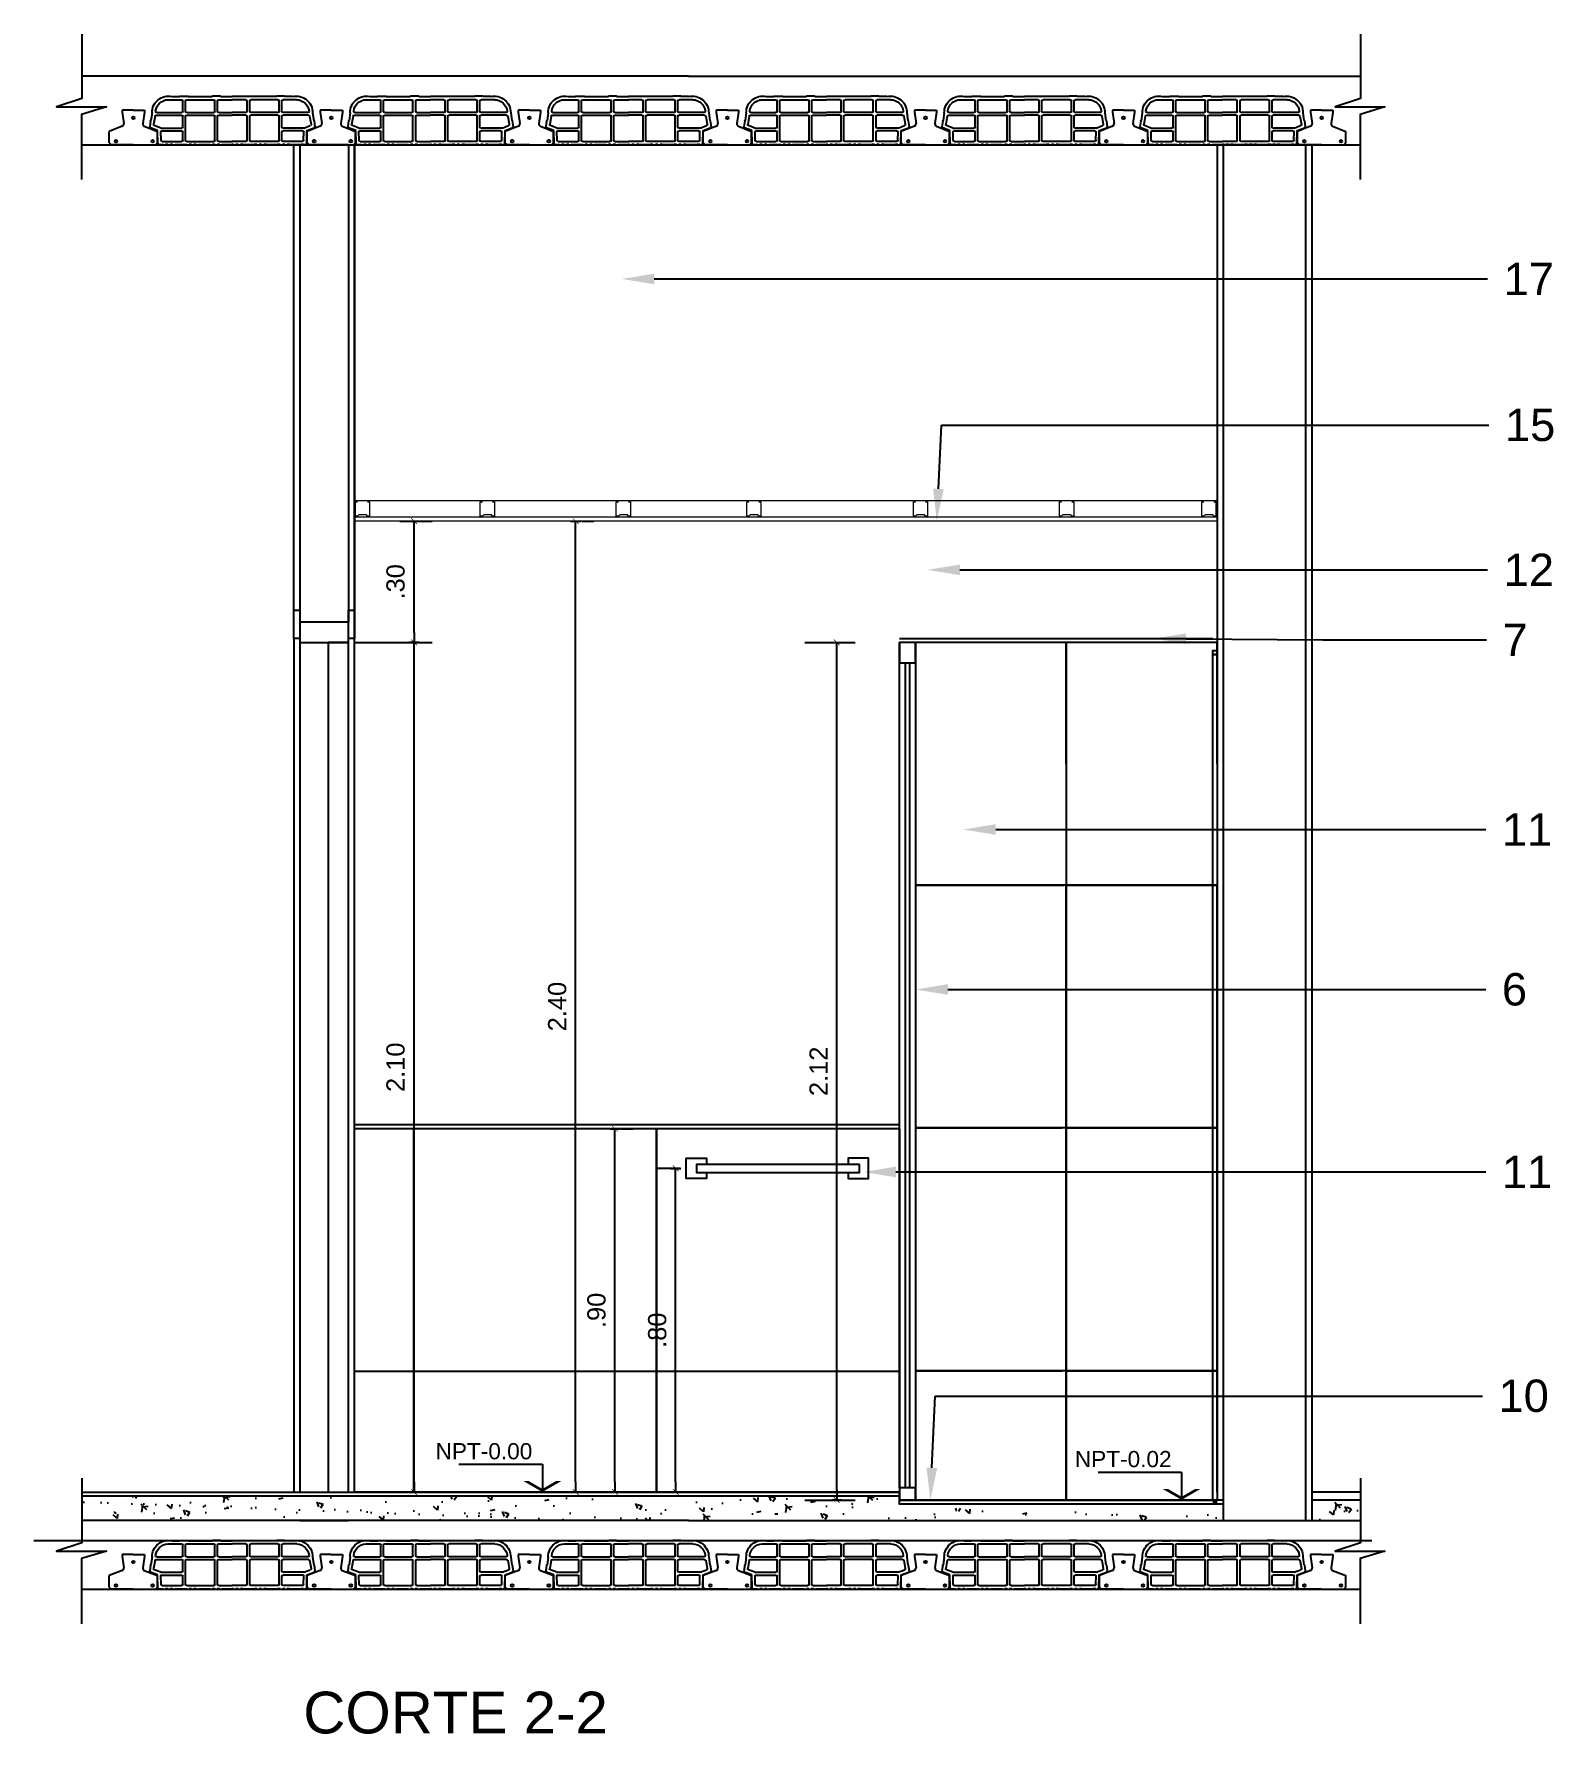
# Model space of a CAD drawing. Header units: metres. Extents: x 198 to 412, y -54 to 17.
# Drawn here: x 255.186 to 258.942, y 5.066 to 9.269 of the extents above; entities that cross this region are included whole.
import ezdxf
from ezdxf import colors
from ezdxf.entities.mleader import LeaderData, LeaderLine
from ezdxf.math import Vec2, Vec3

# ---------------------------------------------------------------- set-up
doc = ezdxf.new("R2010")
doc.units = ezdxf.units.M
doc.header["$LTSCALE"] = 10
for name, color, linetype in [('01', 1, 'Continuous'), ('02', 2, 'Continuous'), ('1_MUROS', 6, 'Continuous'), ('25-TXT', 2, 'Continuous'), ('A-ABERTURAS', 2, 'Continuous'), ('A-Autos', 254, 'Continuous'), ('A-MUROS', 6, 'Continuous'), ('A-REVOQUE', 1, 'Continuous'), ('A-TEXTOS', 2, 'Continuous'), ('Corte t', 2, 'Continuous'), ('HT-253', 253, 'Continuous'), ('Losa rap sapito', 251, 'Continuous'), ('piso', 1, 'Continuous'), ('TCOTA', 1, 'Continuous'), ('TM-REVEST', 252, 'Continuous'), ('TM-REVOQUE', 2, 'Continuous')]:
    doc.layers.add(name, color=color, linetype=linetype)
doc.layers.add('A-Cielorraso', color=1, linetype='Continuous', lineweight=5)
doc.styles.add('ARIAL', font='arial.ttf')
doc.styles.get("Standard").update_dxf_attribs({"font": 'arial.ttf'})
doc.dimstyles.new('ST-COTA-25', dxfattribs={"dimscale": 0.25, "dimtxt": 0.18, "dimasz": 0.1, "dimexe": 0.18, "dimexo": 0.0625, "dimgap": 0.09, "dimtad": 1, "dimzin": 4, "dimdsep": 46, "dimtxsty": 'ARIAL', "dimblk1": 'COTA_N', "dimblk2": 'COTA_N', "dimsah": 1, "dimcen": 0.09, "dimclrd": 8, "dimclre": 8, "dimclrt": 1, "dimadec": 0, "dimazin": 0, "dimtfac": 1, "dimtix": 1, "dimtmove": 0, "dimatfit": 3, "dimldrblk": 'COTA_N', "dimfxl": 0.18, "dimtolj": 1, "dimtzin": 0, "dimarcsym": 0})

# ---------------------------------------------------------------- blocks, each defined once
blk = doc.blocks.new('VIGUETA NUEVA')
at = {"layer": '02'}
for p, q in [((852.3054, 1549.6661), (852.2767, 1549.6661)), ((852.2767, 1549.6661), (852.2767, 1549.6611)), ((852.2767, 1549.6611), (852.2809, 1549.6312)), ((852.3054, 1549.6661), (852.3342, 1549.6661)), ((852.3342, 1549.6611), (852.3299, 1549.6312)), ((852.3342, 1549.6661), (852.3342, 1549.6611)), ((852.2769, 1549.6243), (852.2429, 1549.6111)), ((852.2429, 1549.5811), (852.2429, 1549.6111)), ((852.3339, 1549.6243), (852.3679, 1549.6111)), ((852.3679, 1549.5811), (852.3679, 1549.6111)), ((852.2429, 1549.5811), (852.2479, 1549.5761)), ((852.3054, 1549.5761), (852.2479, 1549.5761)), ((852.3054, 1549.5761), (852.3629, 1549.5761)), ((852.3679, 1549.5811), (852.3629, 1549.5761))]:
    blk.add_line(p, q, dxfattribs=at)
for centre, start, end in [((852.2739, 1549.6307), 294.8533, 4.4381), ((852.3369, 1549.6307), 175.5619, 245.1467)]:
    blk.add_arc(centre, 0.00704, start, end, dxfattribs=at)
blk = doc.blocks.new('VIGUETA NUEVA1')
at = {"layer": 'piso'}
for centre in [(0, -0.02), (-0.0444, -0.0805), (0.0504, -0.0805)]:
    blk.add_circle(centre, 0.00324, dxfattribs=at)
at = {"layer": '1_MUROS'}
blk.add_blockref('VIGUETA NUEVA', (-852.3054, -1549.6661), dxfattribs=at)
blk = doc.blocks.new('Losa rap zapito')
at = {"layer": 'Losa rap sapito'}
for p, q in [((283.7437, -291.8035), (283.8051, -291.8035)), ((283.7711, -291.7719), (283.8051, -291.7719)), ((283.7813, -291.7641), (283.8003, -291.7641)), ((283.8012, -291.7632), (283.8205, -291.7632)), ((283.808, -291.8006), (283.808, -291.7747)), ((283.8147, -291.8006), (283.8147, -291.7747)), ((283.8176, -291.7719), (283.8844, -291.7719)), ((283.8176, -291.8035), (283.8844, -291.8035)), ((283.8215, -291.7641), (283.8806, -291.7641)), ((283.9008, -291.7632), (283.8815, -291.7632)), ((283.8873, -291.8006), (283.8873, -291.7747)), ((283.8941, -291.8006), (283.8941, -291.7747)), ((283.897, -291.7719), (283.9304, -291.7719)), ((283.897, -291.8035), (283.9304, -291.8035)), ((283.9018, -291.7641), (283.9304, -291.7641)), ((283.959, -291.7641), (283.9304, -291.7641)), ((283.9638, -291.7719), (283.9304, -291.7719)), ((283.9638, -291.8035), (283.9304, -291.8035)), ((283.9599, -291.7632), (283.9792, -291.7632)), ((283.9667, -291.8006), (283.9667, -291.7747)), ((283.9734, -291.8006), (283.9734, -291.7747)), ((284.0431, -291.7719), (283.9763, -291.7719)), ((284.0431, -291.8035), (283.9763, -291.8035)), ((284.0393, -291.7641), (283.9802, -291.7641)), ((284.0595, -291.7632), (284.0402, -291.7632)), ((284.046, -291.8006), (284.046, -291.7747)), ((284.0527, -291.8006), (284.0527, -291.7747)), ((284.0896, -291.7719), (284.0556, -291.7719)), ((284.117, -291.8035), (284.0556, -291.8035)), ((284.0795, -291.7641), (284.0605, -291.7641)), ((283.7282, -291.8243), (283.7262, -291.8386)), ((283.7459, -291.8484), (283.728, -291.8417)), ((283.732, -291.8042), (283.7293, -291.8235)), ((283.7394, -291.8124), (283.7357, -291.8329)), ((283.7534, -291.842), (283.7376, -291.836)), ((283.7422, -291.8103), (283.8051, -291.8103)), ((283.7534, -291.8103), (283.8051, -291.8103)), ((283.7534, -291.842), (283.8051, -291.842)), ((283.808, -291.8391), (283.808, -291.8132)), ((283.8147, -291.8721), (283.8147, -291.8132)), ((283.8176, -291.8103), (283.8844, -291.8103)), ((283.8873, -291.8721), (283.8873, -291.8132)), ((283.8941, -291.8721), (283.8941, -291.8132)), ((283.897, -291.8103), (283.9304, -291.8103)), ((283.9638, -291.8103), (283.9304, -291.8103)), ((283.9667, -291.8721), (283.9667, -291.8132)), ((283.9734, -291.8721), (283.9734, -291.8132)), ((284.0431, -291.8103), (283.9763, -291.8103)), ((284.046, -291.8721), (284.046, -291.8132)), ((284.0527, -291.8391), (284.0527, -291.8132)), ((284.1186, -291.8103), (284.0556, -291.8103)), ((284.1073, -291.8103), (284.0556, -291.8103)), ((284.1073, -291.842), (284.0556, -291.842)), ((284.1073, -291.842), (284.1232, -291.836)), ((284.1149, -291.8484), (284.1327, -291.8417)), ((284.1214, -291.8124), (284.125, -291.8329)), ((284.1287, -291.8042), (284.1314, -291.8235)), ((284.1325, -291.8243), (284.1346, -291.8386)), ((283.7466, -291.8799), (283.7459, -291.8484)), ((283.7541, -291.8836), (283.7504, -291.8836)), ((283.7541, -291.8836), (283.7516, -291.8836)), ((283.7541, -291.8836), (283.7516, -291.8836)), ((283.7542, -291.8721), (283.7536, -291.851)), ((283.7541, -291.8836), (283.7541, -291.8827)), ((283.7541, -291.8827), (283.7598, -291.8827)), ((283.7565, -291.8487), (283.8051, -291.8487)), ((283.7571, -291.8749), (283.8051, -291.8749)), ((283.7598, -291.8836), (283.7598, -291.8827)), ((283.7598, -291.8836), (283.7656, -291.8836)), ((283.7714, -291.8827), (283.7656, -291.8827)), ((283.7656, -291.8836), (283.7656, -291.8827)), ((283.7714, -291.8836), (283.7714, -291.8827)), ((283.7714, -291.8836), (283.7772, -291.8836)), ((283.7772, -291.8836), (283.7772, -291.8827)), ((283.783, -291.8827), (283.7772, -291.8827)), ((283.783, -291.8836), (283.783, -291.8827)), ((283.783, -291.8836), (283.7887, -291.8836)), ((283.7887, -291.8836), (283.7887, -291.8827)), ((283.7887, -291.8827), (283.7945, -291.8827)), ((283.7945, -291.8836), (283.7945, -291.8827)), ((283.8003, -291.8836), (283.7945, -291.8836)), ((283.8003, -291.8827), (283.8061, -291.8827)), ((283.8003, -291.8836), (283.8003, -291.8827)), ((283.8061, -291.8836), (283.8061, -291.8827)), ((283.8119, -291.8836), (283.8061, -291.8836)), ((283.808, -291.8721), (283.808, -291.8516)), ((283.8119, -291.8827), (283.8176, -291.8827)), ((283.8119, -291.8836), (283.8119, -291.8827)), ((283.8119, -291.8827), (283.8176, -291.8827)), ((283.8176, -291.8749), (283.8844, -291.8749)), ((283.8176, -291.8836), (283.8176, -291.8827)), ((283.8176, -291.8836), (283.8234, -291.8836)), ((283.8292, -291.8827), (283.8234, -291.8827)), ((283.8234, -291.8836), (283.8234, -291.8827)), ((283.8292, -291.8836), (283.8292, -291.8827)), ((283.8292, -291.8836), (283.835, -291.8836)), ((283.835, -291.8836), (283.835, -291.8827)), ((283.8408, -291.8827), (283.835, -291.8827)), ((283.8408, -291.8836), (283.8408, -291.8827)), ((283.8408, -291.8836), (283.8465, -291.8836)), ((283.8465, -291.8836), (283.8465, -291.8827)), ((283.8465, -291.8827), (283.8523, -291.8827)), ((283.8523, -291.8836), (283.8523, -291.8827)), ((283.8581, -291.8836), (283.8523, -291.8836)), ((283.8581, -291.8827), (283.8639, -291.8827)), ((283.8581, -291.8836), (283.8581, -291.8827)), ((283.8639, -291.8836), (283.8639, -291.8827)), ((283.8697, -291.8836), (283.8639, -291.8836)), ((283.8697, -291.8827), (283.8755, -291.8827)), ((283.8697, -291.8836), (283.8697, -291.8827)), ((283.8697, -291.8827), (283.8755, -291.8827)), ((283.8755, -291.8836), (283.8755, -291.8827)), ((283.8755, -291.8836), (283.8812, -291.8836)), ((283.887, -291.8827), (283.8812, -291.8827)), ((283.8812, -291.8836), (283.8812, -291.8827)), ((283.887, -291.8836), (283.887, -291.8827)), ((283.887, -291.8836), (283.8928, -291.8836)), ((283.8928, -291.8836), (283.8928, -291.8827)), ((283.8986, -291.8827), (283.8928, -291.8827)), ((283.897, -291.8749), (283.9304, -291.8749)), ((283.8986, -291.8836), (283.8986, -291.8827)), ((283.8986, -291.8836), (283.9044, -291.8836)), ((283.9044, -291.8836), (283.9044, -291.8827)), ((283.9044, -291.8827), (283.9101, -291.8827)), ((283.9101, -291.8836), (283.9101, -291.8827)), ((283.9159, -291.8836), (283.9101, -291.8836)), ((283.9159, -291.8827), (283.9217, -291.8827)), ((283.9159, -291.8836), (283.9159, -291.8827)), ((283.9217, -291.8836), (283.9217, -291.8827)), ((283.9275, -291.8836), (283.9217, -291.8836)), ((283.9275, -291.8836), (283.9275, -291.8827)), ((283.9275, -291.8827), (283.9304, -291.8827)), ((283.9638, -291.8749), (283.9304, -291.8749)), ((283.9333, -291.8827), (283.9304, -291.8827)), ((283.9333, -291.8836), (283.9333, -291.8827)), ((283.9333, -291.8836), (283.939, -291.8836)), ((283.9448, -291.8827), (283.939, -291.8827)), ((283.939, -291.8836), (283.939, -291.8827)), ((283.9448, -291.8836), (283.9448, -291.8827)), ((283.9448, -291.8836), (283.9506, -291.8836)), ((283.9506, -291.8836), (283.9506, -291.8827)), ((283.9564, -291.8827), (283.9506, -291.8827)), ((283.9564, -291.8836), (283.9564, -291.8827)), ((283.9622, -291.8836), (283.9564, -291.8836)), ((283.9622, -291.8836), (283.9622, -291.8827)), ((283.9622, -291.8827), (283.9679, -291.8827)), ((283.9679, -291.8836), (283.9679, -291.8827)), ((283.9737, -291.8836), (283.9679, -291.8836)), ((283.9737, -291.8827), (283.9795, -291.8827)), ((283.9737, -291.8836), (283.9737, -291.8827)), ((284.0431, -291.8749), (283.9763, -291.8749)), ((283.9795, -291.8836), (283.9795, -291.8827)), ((283.9853, -291.8836), (283.9795, -291.8836)), ((283.9911, -291.8827), (283.9853, -291.8827)), ((283.9853, -291.8836), (283.9853, -291.8827)), ((283.9911, -291.8827), (283.9853, -291.8827)), ((283.9911, -291.8836), (283.9911, -291.8827)), ((283.9911, -291.8836), (283.9968, -291.8836)), ((284.0026, -291.8827), (283.9968, -291.8827)), ((283.9968, -291.8836), (283.9968, -291.8827)), ((284.0026, -291.8836), (284.0026, -291.8827)), ((284.0026, -291.8836), (284.0084, -291.8836)), ((284.0084, -291.8836), (284.0084, -291.8827)), ((284.0142, -291.8827), (284.0084, -291.8827)), ((284.0142, -291.8836), (284.0142, -291.8827)), ((284.02, -291.8836), (284.0142, -291.8836)), ((284.02, -291.8836), (284.02, -291.8827)), ((284.02, -291.8827), (284.0258, -291.8827)), ((284.0258, -291.8836), (284.0258, -291.8827)), ((284.0315, -291.8836), (284.0258, -291.8836)), ((284.0315, -291.8827), (284.0373, -291.8827)), ((284.0315, -291.8836), (284.0315, -291.8827)), ((284.0373, -291.8836), (284.0373, -291.8827)), ((284.0431, -291.8836), (284.0373, -291.8836)), ((284.0489, -291.8827), (284.0431, -291.8827)), ((284.0431, -291.8836), (284.0431, -291.8827)), ((284.0489, -291.8827), (284.0431, -291.8827)), ((284.0489, -291.8836), (284.0489, -291.8827)), ((284.0489, -291.8836), (284.0547, -291.8836)), ((284.0527, -291.8721), (284.0527, -291.8516)), ((284.0604, -291.8827), (284.0547, -291.8827)), ((284.0547, -291.8836), (284.0547, -291.8827)), ((284.1043, -291.8487), (284.0556, -291.8487)), ((284.1037, -291.8749), (284.0556, -291.8749)), ((284.0604, -291.8836), (284.0604, -291.8827)), ((284.0604, -291.8836), (284.0662, -291.8836)), ((284.0662, -291.8836), (284.0662, -291.8827)), ((284.072, -291.8827), (284.0662, -291.8827)), ((284.072, -291.8836), (284.072, -291.8827)), ((284.0778, -291.8836), (284.072, -291.8836)), ((284.0778, -291.8836), (284.0778, -291.8827)), ((284.0778, -291.8827), (284.0836, -291.8827)), ((284.0836, -291.8836), (284.0836, -291.8827)), ((284.0893, -291.8836), (284.0836, -291.8836)), ((284.0893, -291.8827), (284.0951, -291.8827)), ((284.0893, -291.8836), (284.0893, -291.8827)), ((284.0951, -291.8836), (284.0951, -291.8827)), ((284.1009, -291.8836), (284.0951, -291.8836)), ((284.1009, -291.8836), (284.1009, -291.8827)), ((284.1067, -291.8827), (284.1009, -291.8827)), ((284.1066, -291.8721), (284.1071, -291.851)), ((284.1067, -291.8836), (284.1067, -291.8827)), ((284.1067, -291.8836), (284.1092, -291.8836)), ((284.1067, -291.8836), (284.1092, -291.8836)), ((284.1067, -291.8836), (284.1103, -291.8836)), ((284.1141, -291.8799), (284.1149, -291.8484))]:
    blk.add_line(p, q, dxfattribs=at)
for centre, radius, start, end in [((283.7724, -291.8035), 0.0404, 77.2971, 181.0135), ((283.7724, -291.8035), 0.0317, 92.259, 174.7894), ((283.7437, -291.8006), 0.00289, 180.2316, 270), ((283.8012, -291.7641), 0.000963, 90, 180), ((283.8051, -291.7747), 0.00289, 0, 90), ((283.8051, -291.8006), 0.00289, 270, 0), ((283.8176, -291.7747), 0.00289, 90, 180), ((283.8176, -291.8006), 0.00289, 180, 270), ((283.8205, -291.7641), 0.000963, 0, 90), ((283.8815, -291.7641), 0.000963, 90, 180), ((283.8844, -291.7747), 0.00289, 0, 90), ((283.8844, -291.8006), 0.00289, 270, 0), ((283.897, -291.7747), 0.00289, 90, 180), ((283.897, -291.8006), 0.00289, 180, 270), ((283.9008, -291.7641), 0.000963, 0, 90), ((283.9599, -291.7641), 0.000963, 90, 180), ((283.9638, -291.7747), 0.00289, 0, 90), ((283.9638, -291.8006), 0.00289, 270, 0), ((283.9763, -291.7747), 0.00289, 90, 180), ((283.9763, -291.8006), 0.00289, 180, 270), ((283.9792, -291.7641), 0.000963, 0, 90), ((284.0402, -291.7641), 0.000963, 90, 180), ((284.0431, -291.7747), 0.00289, 0, 90), ((284.0431, -291.8006), 0.00289, 270, 0), ((284.0556, -291.7747), 0.00289, 90, 180), ((284.0556, -291.8006), 0.00289, 180, 270), ((284.0595, -291.7641), 0.000963, 0, 90), ((284.0883, -291.8035), 0.0404, 358.9865, 102.7029), ((284.0883, -291.8035), 0.0317, 5.2106, 87.741), ((284.117, -291.8006), 0.00289, 270, 359.7684), ((283.729, -291.839), 0.00289, 171.8699, 249.444), ((283.7292, -291.8244), 0.000963, 81.8699, 171.8699), ((283.7386, -291.8333), 0.00289, 171.8699, 249.444), ((283.7422, -291.8132), 0.00289, 90, 165.2593), ((283.8051, -291.8132), 0.00289, 0, 90), ((283.8051, -291.8391), 0.00289, 270, 0), ((283.8176, -291.8132), 0.00289, 90, 180), ((283.8844, -291.8132), 0.00289, 0, 90), ((283.897, -291.8132), 0.00289, 90, 180), ((283.9638, -291.8132), 0.00289, 0, 90), ((283.9763, -291.8132), 0.00289, 90, 180), ((284.0431, -291.8132), 0.00289, 0, 90), ((284.0556, -291.8132), 0.00289, 90, 180), ((284.0556, -291.8391), 0.00289, 180, 270), ((284.1186, -291.8132), 0.00289, 14.7407, 90), ((284.1222, -291.8333), 0.00289, 290.556, 8.1301), ((284.1316, -291.8244), 0.000963, 8.1301, 98.1301), ((284.1317, -291.839), 0.00289, 290.556, 8.1301), ((283.7505, -291.8797), 0.0039, 182.4799, 268.1248), ((283.7565, -291.8516), 0.00289, 90, 168.5947), ((283.7571, -291.8721), 0.00289, 180, 271.41), ((283.8051, -291.8516), 0.00289, 0, 90), ((283.8051, -291.8721), 0.00289, 270, 0), ((283.8176, -291.8721), 0.00289, 180, 270), ((283.8844, -291.8721), 0.00289, 270, 0), ((283.897, -291.8721), 0.00289, 180, 270), ((283.9638, -291.8721), 0.00289, 270, 0), ((283.9763, -291.8721), 0.00289, 180, 270), ((284.0431, -291.8721), 0.00289, 270, 0), ((284.0556, -291.8516), 0.00289, 90, 180), ((284.0556, -291.8721), 0.00289, 180, 270), ((284.1037, -291.8721), 0.00289, 268.59, 0), ((284.1043, -291.8516), 0.00289, 11.4053, 90), ((284.1102, -291.8797), 0.0039, 271.8752, 357.5201)]:
    blk.add_arc(centre, radius, start, end, dxfattribs=at)
blk = doc.blocks.new('N-NIV-CO')
for p, q in [((1.032, 0.343), (0, 0.343)), ((0, 0.343), (0, 0))]:
    blk.add_line(p, q)
for points in [[(-0.233, 0.135), (-0.167, 0.135), (0, 0), (0, 0.038)], [(0.233, 0.135), (0.167, 0.135), (0, 0), (0, 0.038)]]:
    blk.add_solid(points)
at = {"style": 'ARIAL'}
for tag, p in [('COTA', (0.116, 0.405)), ('NPT', (0.288, 0.049))]:
    blk.add_attdef(tag, p, '', height=0.2, dxfattribs=at)
blk = doc.blocks.new('COTA_N')
for p, q in [((-1, 0), (0, 0)), ((0, 0.5), (0, -0.5))]:
    blk.add_line(p, q)
at = {"color": 3, "const_width": 0.065}
blk.add_lwpolyline([(0.14, 0.14), (0.28, 0.28), (0, 0), (-0.14, -0.14), (-0.28, -0.28)], dxfattribs=at)
blk = doc.blocks.new('*D269')
at = {"layer": 'Defpoints', "color": 0, "transparency": 16777216}
for p in [(255.9633, 7.7646), (256.1252, 7.7646), (256.0351, 5.6646)]:
    blk.add_point(p, dxfattribs=at)
at = {"layer": 'TCOTA', "color": 8, "lineweight": -2, "transparency": 16777216}
for p, q in [((255.979, 7.7646), (256.1702, 7.7646)), ((256.1252, 5.6896), (256.1252, 7.7396)), ((256.0507, 5.6646), (256.1702, 5.6646))]:
    blk.add_line(p, q, dxfattribs=at)
at = {"layer": 'TCOTA', "color": 8, "lineweight": -2, "transparency": 16777216, "xscale": 0.025, "yscale": 0.025, "zscale": 0.025}
for p, rotation in [((256.1252, 7.7646), 90), ((256.1252, 5.6646), 270)]:
    blk.add_blockref('COTA_N', p, dxfattribs=dict(at, rotation=rotation))
at = {"layer": 'TCOTA', "color": 1, "transparency": 16777216, "insert": (256.0797, 6.7146), "char_height": 0.045, "attachment_point": 5, "rotation": 90, "style": 'ARIAL'}
blk.add_mtext('\\A1;2.10', dxfattribs=at)
blk = doc.blocks.new('*D270')
at = {"layer": 'Defpoints', "color": 0, "transparency": 16777216}
for p in [(256.0746, 8.0646), (256.1252, 8.0646), (256.0746, 7.7646)]:
    blk.add_point(p, dxfattribs=at)
at = {"layer": 'TCOTA', "color": 8, "lineweight": -2, "transparency": 16777216}
for p, q in [((256.0902, 8.0646), (256.1702, 8.0646)), ((256.1252, 7.7896), (256.1252, 8.0396)), ((256.0902, 7.7646), (256.1702, 7.7646))]:
    blk.add_line(p, q, dxfattribs=at)
at = {"layer": 'TCOTA', "color": 8, "lineweight": -2, "transparency": 16777216, "xscale": 0.025, "yscale": 0.025, "zscale": 0.025}
for p, rotation in [((256.1252, 8.0646), 90), ((256.1252, 7.7646), 270)]:
    blk.add_blockref('COTA_N', p, dxfattribs=dict(at, rotation=rotation))
at = {"layer": 'TCOTA', "color": 1, "transparency": 16777216, "insert": (256.0797, 7.9146), "char_height": 0.045, "attachment_point": 5, "rotation": 90, "style": 'ARIAL'}
blk.add_mtext('\\A1;.30', dxfattribs=at)
blk = doc.blocks.new('*D271')
at = {"layer": 'Defpoints', "color": 0, "transparency": 16777216}
for p in [(256.5246, 8.0646), (256.5246, 8.0646), (256.5246, 5.6646)]:
    blk.add_point(p, dxfattribs=at)
at = {"layer": 'TCOTA', "color": 8, "lineweight": -2, "transparency": 16777216}
for p, q in [((256.5246, 5.6896), (256.5246, 8.0396)), ((256.5402, 8.0646), (256.5696, 8.0646)), ((256.5402, 5.6646), (256.5696, 5.6646))]:
    blk.add_line(p, q, dxfattribs=at)
at = {"layer": 'TCOTA', "color": 8, "lineweight": -2, "transparency": 16777216, "xscale": 0.025, "yscale": 0.025, "zscale": 0.025}
for p, rotation in [((256.5246, 8.0646), 90), ((256.5246, 5.6646), 270)]:
    blk.add_blockref('COTA_N', p, dxfattribs=dict(at, rotation=rotation))
at = {"layer": 'TCOTA', "color": 1, "transparency": 16777216, "insert": (256.4791, 6.8646), "char_height": 0.045, "attachment_point": 5, "rotation": 90, "style": 'ARIAL'}
blk.add_mtext('\\A1;2.40', dxfattribs=at)
blk = doc.blocks.new('*D289')
at = {"layer": 'Defpoints', "color": 0, "transparency": 16777216}
for p in [(257.0755, 7.7646), (257.17, 7.7646), (257.0755, 5.6446)]:
    blk.add_point(p, dxfattribs=at)
at = {"layer": 'TCOTA', "color": 8, "lineweight": -2, "transparency": 16777216}
for p, q in [((257.0911, 7.7646), (257.215, 7.7646)), ((257.17, 5.6696), (257.17, 7.7396)), ((257.0911, 5.6446), (257.215, 5.6446))]:
    blk.add_line(p, q, dxfattribs=at)
at = {"layer": 'TCOTA', "color": 8, "lineweight": -2, "transparency": 16777216, "xscale": 0.025, "yscale": 0.025, "zscale": 0.025}
for p, rotation in [((257.17, 7.7646), 90), ((257.17, 5.6446), 270)]:
    blk.add_blockref('COTA_N', p, dxfattribs=dict(at, rotation=rotation))
at = {"layer": 'TCOTA', "color": 1, "transparency": 16777216, "insert": (257.1249, 6.7046), "char_height": 0.045, "attachment_point": 5, "rotation": 90, "style": 'ARIAL'}
blk.add_mtext('\\A1;2.12', dxfattribs=at)
blk = doc.blocks.new('*D290')
at = {"layer": 'Defpoints', "color": 0, "transparency": 16777216}
for p in [(256.7717, 6.4646), (256.7981, 6.4646), (256.9348, 5.6646)]:
    blk.add_point(p, dxfattribs=at)
at = {"layer": 'TCOTA', "color": 8, "lineweight": -2, "transparency": 16777216}
for p, q in [((256.7825, 6.4646), (256.7267, 6.4646)), ((256.7717, 5.6896), (256.7717, 6.4396)), ((256.9192, 5.6646), (256.7267, 5.6646))]:
    blk.add_line(p, q, dxfattribs=at)
at = {"layer": 'TCOTA', "color": 8, "lineweight": -2, "transparency": 16777216, "xscale": 0.025, "yscale": 0.025, "zscale": 0.025}
for p, rotation in [((256.7717, 6.4646), 90), ((256.7717, 5.6646), 270)]:
    blk.add_blockref('COTA_N', p, dxfattribs=dict(at, rotation=rotation))
at = {"layer": 'TCOTA', "color": 1, "transparency": 16777216, "insert": (256.7263, 6.0646), "char_height": 0.045, "attachment_point": 5, "rotation": 90, "style": 'ARIAL'}
blk.add_mtext('\\A1;.80', dxfattribs=at)
blk = doc.blocks.new('*D464')
at = {"layer": 'Defpoints', "color": 0, "transparency": 16777216}
for p in [(256.6217, 6.5626, 0), (256.6217, 6.5626), (256.6217, 5.6646)]:
    blk.add_point(p, dxfattribs=at)
at = {"layer": 'TCOTA', "color": 8, "lineweight": -2, "transparency": 16777216}
for p, q in [((256.6373, 6.5626), (256.6667, 6.5626)), ((256.6217, 5.6896), (256.6217, 6.5376)), ((256.6373, 5.6646), (256.6667, 5.6646))]:
    blk.add_line(p, q, dxfattribs=at)
at = {"layer": 'TCOTA', "color": 8, "lineweight": -2, "transparency": 16777216, "xscale": 0.025, "yscale": 0.025, "zscale": 0.025}
for p, rotation in [((256.6217, 6.5626), 90), ((256.6217, 5.6646), 270)]:
    blk.add_blockref('COTA_N', p, dxfattribs=dict(at, rotation=rotation))
at = {"layer": 'TCOTA', "color": 1, "transparency": 16777216, "insert": (256.5762, 6.1136), "char_height": 0.045, "attachment_point": 5, "rotation": 90, "style": 'ARIAL'}
blk.add_mtext('\\A1;.90', dxfattribs=at)

msp = doc.modelspace()

# ---------------------------------------------------------------- hatches: boundary and pattern name
at = {"layer": 'HT-253'}
h = msp.add_hatch(dxfattribs=at)
h.set_pattern_fill('AR-CONC', color=256, scale=0.0007, angle=90)
h.set_pattern_definition([(140, (-269.05016, -11765.60237), (0.0111573599, 0.1275292683), [0.013335, -0.146685]), (85, (-269.05016, -11765.60237), (-0.1337397917, -0.024670395), [0.010668, -0.1173484089]), (190.4514447, (-269.04923, -11765.59174), (-0.1225824263, 0.102858873), [0.0113330062, -0.1246631712]), (136.1842, (-269.08572, -11765.60237), (0.0294296296, 0.1897553286), [0.0200025, -0.2200275]), (186.6355576, (-269.08327, -11765.58655), (-0.1731982872, 0.1661828938), [0.0169995162, -0.1869949257]), (81.1841512, (-269.08572, -11765.60237), (-0.1731982872, 0.166182894), [0.016001977, -0.1760218123]), (111, (-269.07683, -11765.58459), (0.0715856387, 0.1061300739), [0.013335, -0.146685]), (56, (-269.07683, -11765.58459), (-0.1289315763, 0.0432614198), [0.010668, -0.117348]), (161.451445, (-269.07087, -11765.57574), (-0.0573459382, 0.1493914935), [0.0113330062, -0.1246629563]), (127.5, (-269.05016, -11765.602366), (-0.05918852721, 0.00216202228), [0, -0.1159256, 0, -0.119126, 0, -0.1177925]), (97.5, (-269.05016, -11765.602366), (-0.07012640237, 0.04677376376), [0, -0.0679196, 0, -0.1132586, 0, -0.0448945]), (57.5, (-269.05016, -11765.642016), (0.0040101208, 0.09491341662), [0, -0.04445, 0, -0.138684, 0, -0.184023]), (47.5, (-269.05016, -11765.659796), (-0.0177985437, 0.10369042697), [0, -0.057785, 0, -0.0921004, 0, -0.130683])])
h.paths.add_polyline_path([(255.3044, 5.6546), (257.3096, 5.6546), (257.3096, 5.6346), (257.3096, 5.6246), (258.1246, 5.6246), (258.1246, 5.5946), (256.8033, 5.5946), (256.6033, 5.5946), (255.3044, 5.5946)])
h = msp.add_hatch(dxfattribs=at)
h.set_pattern_fill('AR-CONC', color=256, scale=0.0007, angle=90)
h.set_pattern_definition([(140, (-276.07542, -11773.46669), (0.0111573599, 0.1275292683), [0.013335, -0.146685]), (85, (-276.07542, -11773.46669), (-0.1337397917, -0.024670395), [0.010668, -0.1173484089]), (190.4514447, (-276.07449, -11773.45606), (-0.1225824263, 0.102858873), [0.0113330062, -0.1246631712]), (136.1842, (-276.11098, -11773.46669), (0.0294296296, 0.1897553286), [0.0200025, -0.2200275]), (186.6355576, (-276.10853, -11773.45088), (-0.1731982872, 0.1661828938), [0.0169995162, -0.1869949257]), (81.1841512, (-276.11098, -11773.4667), (-0.1731982872, 0.166182894), [0.016001977, -0.1760218123]), (111, (-276.10209, -11773.44891), (0.0715856387, 0.1061300739), [0.013335, -0.146685]), (56, (-276.10209, -11773.44891), (-0.1289315763, 0.0432614198), [0.010668, -0.117348]), (161.451445, (-276.09613, -11773.44007), (-0.0573459382, 0.1493914935), [0.0113330062, -0.1246629563]), (127.5, (-276.07542, -11773.46669), (-0.05918852721, 0.00216202228), [0, -0.1159256, 0, -0.119126, 0, -0.1177925]), (97.5, (-276.07542, -11773.46669), (-0.07012640237, 0.04677376376), [0, -0.0679196, 0, -0.1132586, 0, -0.0448945]), (57.5, (-276.07542, -11773.50634), (0.0040101208, 0.09491341662), [0, -0.04445, 0, -0.138684, 0, -0.184023]), (47.5, (-276.07542, -11773.52412), (-0.0177985437, 0.10369042697), [0, -0.057785, 0, -0.0921004, 0, -0.130683])])
h.paths.add_polyline_path([(258.4638, 5.5946), (258.4638, 5.6446), (258.3442, 5.6446), (258.3442, 5.5946)])

# ---------------------------------------------------------------- linework, layer by layer
at = {"color": 5}
for p, q in [((256.8033, 9.1646), (255.3038, 9.1646)), ((256.8033, 9.1646), (258.4638, 9.1646)), ((255.3038, 8.9946), (258.4632, 8.9946)), ((256.6033, 5.5946), (255.3038, 5.5946)), ((256.8033, 5.5946), (256.6033, 5.5946)), ((256.8033, 5.5946), (258.4638, 5.5946)), ((255.3038, 5.4246), (258.4632, 5.4246))]:
    msp.add_line(p, q, dxfattribs=at)
at = {"color": 2}
for p, q in [((257.3247, 5.6646), (257.3247, 5.6446)), ((257.3247, 5.6446), (258.1049, 5.6446)), ((258.4638, 5.6646), (258.3445, 5.6646)), ((258.4638, 5.6446), (258.3445, 5.6446))]:
    msp.add_line(p, q, dxfattribs=at)
msp.add_line((258.1249, 5.5946), (258.1749, 5.5946))
at = {"layer": '01'}
for points in [[(256.8481, 6.4546), (256.8481, 6.4396), (256.7981, 6.4396), (256.7981, 6.4896), (256.8481, 6.4896), (256.8481, 6.4746)], [(257.1981, 6.4546), (257.1981, 6.4396), (257.2481, 6.4396), (257.2481, 6.4896), (257.1981, 6.4896), (257.1981, 6.4746)]]:
    msp.add_lwpolyline(points, dxfattribs=at)
msp.add_lwpolyline([(257.2262, 6.4746), (256.8231, 6.4746), (256.8231, 6.4546), (257.2262, 6.4546)], close=True, dxfattribs=at)
at = {"layer": '02', "color": 2}
msp.add_line((255.3044, 5.6646), (257.3247, 5.6646), dxfattribs=at)
at = {"layer": '02'}
msp.add_line((258.4919, 5.544), (255.186, 5.544), dxfattribs=at)
at = {"layer": '02', "color": 3, "elevation": 0}
for points in [[(255.3044, 9.2687), (255.3044, 9.1094), (255.2419, 9.0886), (255.3652, 9.0886), (255.3038, 9.0701), (255.3038, 8.909)], [(258.4638, 9.2687), (258.4638, 9.1094), (258.4013, 9.0886), (258.5245, 9.0886), (258.4632, 9.0701), (258.4632, 8.909)], [(255.3044, 5.6987), (255.3044, 5.5394), (255.2419, 5.5186), (255.3652, 5.5186), (255.3038, 5.5001), (255.3038, 5.339)], [(258.4638, 5.6987), (258.4638, 5.5394), (258.4013, 5.5186), (258.5245, 5.5186), (258.4632, 5.5001), (258.4632, 5.339)]]:
    msp.add_lwpolyline(points, dxfattribs=at)
at = {"layer": '02'}
for points in [[(258.1246, 5.6346), (257.3247, 5.6346), (257.3247, 5.6546), (255.3044, 5.6546)], [(258.1246, 5.6446), (257.3247, 5.6446), (257.3247, 5.6646), (255.978, 5.6646)]]:
    msp.add_lwpolyline(points, dxfattribs=at)
at = {"layer": 'A-ABERTURAS'}
for p, q in [((255.8431, 8.9946), (255.8428, 7.8146)), ((255.9736, 7.8446), (255.9781, 7.8446)), ((255.9633, 7.7646), (255.9133, 7.7646)), ((255.9133, 7.7646), (255.9133, 5.6646)), ((255.9633, 5.6646), (255.9633, 7.7646))]:
    msp.add_line(p, q, dxfattribs=at)
at = {"layer": 'A-ABERTURAS', "color": 1}
for p, q in [((255.8428, 7.7646), (255.8428, 5.6646)), ((257.3497, 7.7146), (257.3497, 5.6746)), ((257.3647, 7.7146), (257.3647, 5.6746))]:
    msp.add_line(p, q, dxfattribs=at)
at = {"layer": 'A-ABERTURAS'}
msp.add_lwpolyline([(255.9781, 8.9946), (255.9781, 7.8446)], dxfattribs=at)
for points in [[(255.8428, 7.7646), (255.9633, 7.7646), (255.9633, 7.8146), (255.8428, 7.8146)], [(257.3647, 5.6746), (257.3247, 5.6746), (257.3247, 5.6446), (257.3647, 5.6446)]]:
    msp.add_lwpolyline(points, close=True, dxfattribs=at)
at = {"layer": 'A-ABERTURAS', "color": 1}
for points in [[(257.3247, 5.6746), (257.3247, 7.7646)], [(257.3647, 7.7646), (257.3247, 7.7646), (257.3247, 7.7146), (257.3647, 7.7146), (257.3647, 7.7646)], [(257.3397, 5.6746), (257.3397, 7.7146)]]:
    msp.add_lwpolyline(points, dxfattribs=at)
at = {"layer": 'A-Autos'}
for p in [(258.4638, 5.6646), (258.3789, 5.6646)]:
    msp.add_line(p, (258.3789, 5.6646), dxfattribs=at)
at = {"layer": 'A-Cielorraso', "linetype": 'Continuous'}
for points in [[(258.1096, 8.1146), (257.3396, 8.1146), (257.3396, 8.1146), (255.978, 8.1146)], [(256.0103, 8.1121), (256.0153, 8.1121), (256.0153, 8.0771), (256.0103, 8.0771), (256.008, 8.08), (255.9886, 8.08), (255.9853, 8.0771), (255.9803, 8.0771), (255.9803, 8.1121), (255.9853, 8.1121)], [(256.319, 8.1121), (256.324, 8.1121), (256.324, 8.0771), (256.319, 8.0771), (256.3166, 8.08), (256.2973, 8.08), (256.294, 8.0771), (256.289, 8.0771), (256.289, 8.1121), (256.294, 8.1121)], [(256.6551, 8.1121), (256.6601, 8.1121), (256.6601, 8.0771), (256.6551, 8.0771), (256.6528, 8.08), (256.6334, 8.08), (256.6301, 8.0771), (256.6251, 8.0771), (256.6251, 8.1121), (256.6301, 8.1121)], [(256.9774, 8.1121), (256.9824, 8.1121), (256.9824, 8.0771), (256.9774, 8.0771), (256.9751, 8.08), (256.9558, 8.08), (256.9524, 8.0771), (256.9474, 8.0771), (256.9474, 8.1121), (256.9524, 8.1121)], [(257.3894, 8.1121), (257.3944, 8.1121), (257.3944, 8.0771), (257.3894, 8.0771), (257.387, 8.08), (257.3677, 8.08), (257.3644, 8.0771), (257.3594, 8.0771), (257.3594, 8.1121), (257.3644, 8.1121)], [(257.7504, 8.1121), (257.7554, 8.1121), (257.7554, 8.0771), (257.7504, 8.0771), (257.7481, 8.08), (257.7287, 8.08), (257.7254, 8.0771), (257.7204, 8.0771), (257.7204, 8.1121), (257.7254, 8.1121)], [(258.1019, 8.1121), (258.1069, 8.1121), (258.1069, 8.0771), (258.1019, 8.0771), (258.0995, 8.08), (258.0802, 8.08), (258.0769, 8.0771), (258.0719, 8.0771), (258.0719, 8.1121), (258.0769, 8.1121)]]:
    msp.add_lwpolyline(points, dxfattribs=at)
at = {"layer": 'A-Cielorraso', "color": 2, "linetype": 'Continuous'}
for points in [[(258.1096, 8.0746), (257.2996, 8.0746), (257.2996, 8.0746), (255.978, 8.0746)], [(258.1096, 8.0646), (257.2696, 8.0646), (257.2696, 8.0646), (255.978, 8.0646)]]:
    msp.add_lwpolyline(points, dxfattribs=at)
at = {"layer": 'A-MUROS'}
for p, q in [((255.8428, 8.9946), (255.8428, 7.8146)), ((255.9633, 8.9946), (255.8431, 8.9946)), ((255.963, 8.9946), (255.963, 7.8146)), ((258.3292, 5.5946), (258.3292, 8.9946)), ((255.963, 7.8146), (255.8431, 7.8146)), ((255.8431, 5.5946), (255.9633, 5.5946)), ((255.9633, 5.5946), (255.9633, 5.5946))]:
    msp.add_line(p, q, dxfattribs=at)
msp.add_lwpolyline([(258.3292, 5.5946), (258.3292, 8.9946), (258.1249, 8.9946), (258.1249, 5.5946), (258.3245, 5.5946)], close=True, dxfattribs=at)
at = {"layer": 'A-REVOQUE'}
for p, q in [((255.8278, 7.8446), (255.8278, 8.9946)), ((255.978, 5.6646), (255.978, 8.9946)), ((255.9781, 8.9946), (255.978, 7.8446)), ((255.8278, 7.7746), (255.8278, 5.6646))]:
    msp.add_line(p, q, dxfattribs=at)
at = {"layer": 'TCOTA'}
msp.add_line((257.3247, 7.7346), (257.3247, 7.7446), dxfattribs=at)
for points in [[(255.8428, 7.7746), (255.8278, 7.7746), (255.8278, 7.8446), (255.843, 7.8446), (255.843, 7.7746)], [(255.978, 7.7746), (255.9633, 7.7746), (255.9633, 7.8446), (255.978, 7.8446), (255.978, 7.7746)]]:
    msp.add_lwpolyline(points, dxfattribs=at)
at = {"layer": 'TM-REVEST'}
for p, q in [((257.3247, 7.7746), (258.0996, 7.7746)), ((257.3247, 6.5726, 0), (255.978, 6.5726, 0)), ((257.3247, 6.5626, 0), (255.978, 6.5626))]:
    msp.add_line(p, q, dxfattribs=at)
for points in [[(257.7371, 7.4646), (257.7371, 7.7646), (257.3647, 7.7646), (257.3647, 7.1646), (257.7321, 7.1646)], [(258.1096, 7.4646), (258.1096, 7.7646), (257.7371, 7.7646), (257.7371, 7.1646), (258.1096, 7.1646)], [(258.0996, 5.6446), (258.0996, 7.7346), (258.1096, 7.7346), (258.1096, 5.6446)], [(257.7371, 6.5646), (257.7371, 7.1646), (257.3647, 7.1646), (257.3647, 6.5646), (257.7271, 6.5646)], [(258.1096, 6.5646), (258.1096, 7.1646), (257.7371, 7.1646), (257.7371, 6.5646), (258.1096, 6.5646)], [(257.7371, 5.9646), (257.7371, 6.5646), (257.3647, 6.5646), (257.3647, 5.9646), (257.7271, 5.9646)], [(258.1096, 5.9646), (258.1096, 6.5646), (257.7371, 6.5646), (257.7371, 5.9646), (258.1096, 5.9646)], [(257.7371, 5.6446), (257.7371, 5.9646), (257.3647, 5.9646), (257.3647, 5.6446), (257.7371, 5.6446)], [(258.1096, 5.6646), (258.1096, 5.9646), (257.7371, 5.9646), (257.7371, 5.6446), (258.1096, 5.6446)], [(258.1096, 5.6384), (258.0996, 5.6384)]]:
    msp.add_lwpolyline(points, dxfattribs=at)
msp.add_lwpolyline([(258.1096, 7.7346), (258.0996, 7.7346), (258.0996, 7.7446), (258.1096, 7.7446)], close=True, dxfattribs=at)
at = {"layer": 'TM-REVEST', "elevation": 0}
for points in [[(256.1247, 6.5626), (256.1247, 5.9626), (255.978, 5.9626), (255.978, 6.5626)], [(256.7247, 6.5626), (256.7247, 5.9626), (256.1247, 5.9626), (256.1247, 6.5626)], [(257.3247, 6.5626), (257.3247, 5.9626), (256.7247, 5.9626), (256.7247, 6.5626)], [(256.1247, 5.9626), (256.1247, 5.6646), (255.978, 5.6646), (255.978, 5.9626)], [(256.7247, 5.9626), (256.7247, 5.6646), (256.1247, 5.6646), (256.1247, 5.9626)], [(257.3247, 5.9626), (257.3247, 5.6646), (256.7247, 5.6646), (256.7247, 5.9626)]]:
    msp.add_lwpolyline(points, dxfattribs=at)
at = {"layer": 'TM-REVOQUE'}
msp.add_line((258.3442, 8.9946), (258.3442, 5.5946), dxfattribs=at)
msp.add_lwpolyline([(258.1096, 8.9946), (258.1096, 5.6446)], dxfattribs=at)

# ---------------------------------------------------------------- block references
at = {"layer": '25-TXT'}
ref = msp.add_blockref('N-NIV-CO', (256.4423, 5.6646), dxfattribs=dict(at, xscale=-0.2000000000000002, yscale=0.2000000000000002, zscale=0.2000000000000002))
ref.add_attrib('COTA', 'NPT-0.00', (256.1784, 5.7455), dxfattribs={"layer": '0', "height": 0.04, "style": 'ARIAL'})
ref = msp.add_blockref('N-NIV-CO', (258.0219, 5.6452), dxfattribs=dict(at, xscale=-0.2000000000000002, yscale=0.2000000000000002, zscale=0.2000000000000002))
ref.add_attrib('COTA', 'NPT-0.02', (257.7582, 5.7261), dxfattribs={"layer": '0', "height": 0.04, "style": 'ARIAL'})
at = {"layer": 'A-MUROS', "xscale": -1}
for p in [(539.6065, 300.8782), (540.096, 300.8782), (540.5854, 300.8782), (541.0749, 300.8782), (541.5643, 300.8782), (542.0537, 300.8782), (539.6065, 297.3082), (540.096, 297.3082), (540.5854, 297.3082), (541.0749, 297.3082), (541.5643, 297.3082), (542.0537, 297.3082)]:
    msp.add_blockref('Losa rap zapito', p, dxfattribs=at)
at = {"layer": 'Corte t', "xscale": 0.9559179682510148, "yscale": 0.9559179682510148, "zscale": 0.9559179682510148}
for p in [(255.4313, 9.0806), (255.9207, 9.0806), (256.4102, 9.0806), (256.8996, 9.0806), (257.3891, 9.0806), (257.8785, 9.0806), (258.3679, 9.0806), (255.4313, 5.5106), (255.9207, 5.5106), (256.4102, 5.5106), (256.8996, 5.5106), (257.3891, 5.5106), (257.8785, 5.5106), (258.3679, 5.5106)]:
    msp.add_blockref('VIGUETA NUEVA1', p, dxfattribs=at)

# ---------------------------------------------------------------- texts
at = {"layer": 'A-TEXTOS', "insert": (255.8514, 5.1711, 0), "char_height": 0.10318, "width": 0.777043, "attachment_point": 1}
msp.add_mtext('CORTE 2-2', dxfattribs=at)

# ---------------------------------------------------------------- dimensions: what is measured, and where the dimension line sits
at = {"layer": 'TCOTA'}
for base, p1, p2, picture, middle in [((256.1252, 8.0646), (256.0746, 7.7646), (256.0746, 8.0646), '*D270', (256.0797, 7.9146)), ((256.5246, 8.0646), (256.5246, 5.6646), (256.5246, 8.0646), '*D271', (256.4791, 6.8646)), ((256.1252, 7.7646), (256.0351, 5.6646), (255.9633, 7.7646), '*D269', (256.0797, 6.7146)), ((257.17, 7.7646), (257.0755, 5.6446), (257.0755, 7.7646), '*D289', (257.1249, 6.7046)), ((256.6217, 6.5626), (256.6217, 5.6646), (256.6217, 6.5626, 0), '*D464', (256.5762, 6.1136)), ((256.7717, 6.4646), (256.9348, 5.6646), (256.7981, 6.4646), '*D290', (256.7263, 6.0646))]:
    dim = msp.add_linear_dim(base=base, p1=p1, p2=p2, angle=90, dimstyle='ST-COTA-25', dxfattribs=at)
    dim.commit()
    dim.dimension.update_dxf_attribs({"geometry": picture, "text_midpoint": middle})

# ---------------------------------------------------------------- leaders
at = {"layer": 'A-TEXTOS'}
ml = msp.add_multileader_mtext('Standard', dxfattribs=at)
ml.set_content('17', color=256, style='ARIAL')
ml.set_leader_properties(color=1)
ml.build(insert=Vec2(0, 0))
ml.multileader.update_dxf_attribs({"has_text_frame": 1, "arrow_head_size": 0.08, "scale": 0.02})
ctx = ml.context
ctx.base_point, ctx.scale, ctx.char_height, ctx.arrow_head_size, ctx.landing_gap_size, ctx.plane_origin = Vec3(258.778, 8.6632, 0), 0.02, 0.08, 0.08, 0.04, Vec3(256.041, 8.6632, 0)
notes = []
notes.append((ctx, [(0, (1, 1, 0), (258.618, 8.6632, 0), (1, 0), 0.16, [(0, [(256.639, 8.6632, 0)], 0, [])])]))
ctx.mtext.insert, ctx.mtext.width, ctx.mtext.flow_direction = Vec3(258.818, 8.7032, 0), 0.048722, 5
ml = msp.add_multileader_mtext('Standard', dxfattribs=at)
ml.set_content('15', color=256, style='ARIAL')
ml.set_leader_properties(color=1)
ml.build(insert=Vec2(0, 0))
ml.multileader.update_dxf_attribs({"has_text_frame": 1, "dogleg_length": 41.7645, "arrow_head_size": 0.08, "scale": 0.02})
ctx = ml.context
ctx.base_point, ctx.scale, ctx.char_height, ctx.arrow_head_size, ctx.landing_gap_size, ctx.plane_origin = Vec3(258.7812, 8.3019, 0), 0.02, 0.08, 0.08, 0.04, Vec3(256.674, 8.3219, 0)
notes.append((ctx, [(0, (1, 1, 0), (257.4291, 8.3019, 0), (1, 0), 1.3521, [(0, [(257.417, 8.0646, 0)], 0, [])])]))
ctx.mtext.insert, ctx.mtext.flow_direction = Vec3(258.8212, 8.3426, 0), 5
ml = msp.add_multileader_mtext('Standard', dxfattribs=at)
ml.set_content('12', color=256, style='ARIAL')
ml.set_leader_properties(color=1)
ml.build(insert=Vec2(0, 0))
ml.multileader.update_dxf_attribs({"has_text_frame": 1, "arrow_head_size": 0.08, "scale": 0.02})
ctx = ml.context
ctx.base_point, ctx.scale, ctx.char_height, ctx.arrow_head_size, ctx.landing_gap_size, ctx.plane_origin = Vec3(258.778, 7.9442, 0), 0.02, 0.08, 0.08, 0.04, Vec3(256.041, 7.9442, 0)
notes.append((ctx, [(0, (1, 1, 0), (258.618, 7.9442, 0), (1, 0), 0.16, [(0, [(257.3944, 7.9442, 0)], 0, [])])]))
ctx.mtext.insert, ctx.mtext.width, ctx.mtext.flow_direction = Vec3(258.818, 7.9842, 0), 0.048722, 5
ml = msp.add_multileader_mtext('Standard', dxfattribs=at)
ml.set_content('7', color=256, style='ARIAL')
ml.set_leader_properties(color=1)
ml.build(insert=Vec2(0, 0))
ml.multileader.update_dxf_attribs({"has_text_frame": 1, "arrow_head_size": 0.08, "scale": 0.02})
ctx = ml.context
ctx.base_point, ctx.scale, ctx.char_height, ctx.arrow_head_size, ctx.landing_gap_size, ctx.plane_origin = Vec3(258.7753, 7.7711), 0.02, 0.08, 0.08, 0.04, Vec3(255.7943, 7.7711)
notes.append((ctx, [(0, (1, 1, 0), (258.3713, 7.7711), (1, 0), 0.404, [(0, [(257.9531, 7.7746)], 0, [])])]))
ctx.mtext.insert, ctx.mtext.flow_direction = Vec3(258.8153, 7.8111), 5
ml = msp.add_multileader_mtext('Standard', dxfattribs=at)
ml.set_content('11', color=256, style='ARIAL')
ml.set_leader_properties(color=1)
ml.build(insert=Vec2(0, 0))
ml.multileader.update_dxf_attribs({"has_text_frame": 1, "arrow_head_size": 0.08, "scale": 0.02})
ctx = ml.context
ctx.base_point, ctx.scale, ctx.char_height, ctx.arrow_head_size, ctx.landing_gap_size, ctx.plane_origin = Vec3(258.7736, 7.3023), 0.02, 0.08, 0.08, 0.04, Vec3(256.1713, 7.3023)
notes.append((ctx, [(0, (1, 1, 0), (258.7482, 7.3023), (1, 0), 0.0254, [(0, [(257.4828, 7.3023)], 0, [])])]))
ctx.mtext.insert, ctx.mtext.width, ctx.mtext.flow_direction = Vec3(258.8136, 7.3423), 0.030274, 5
ml = msp.add_multileader_mtext('Standard', dxfattribs=at)
ml.set_content('6', color=256, style='ARIAL')
ml.set_leader_properties(color=1)
ml.build(insert=Vec2(0, 0))
ml.multileader.update_dxf_attribs({"has_text_frame": 1, "arrow_head_size": 0.08, "scale": 0.02})
ctx = ml.context
ctx.base_point, ctx.scale, ctx.char_height, ctx.arrow_head_size, ctx.landing_gap_size, ctx.plane_origin = Vec3(258.7736, 6.9068), 0.02, 0.08, 0.08, 0.04, Vec3(256.1713, 6.9068)
notes.append((ctx, [(0, (1, 1, 0), (258.7482, 6.9068), (1, 0), 0.0254, [(0, [(257.3647, 6.9068)], 0, [])])]))
ctx.mtext.insert, ctx.mtext.width, ctx.mtext.flow_direction = Vec3(258.8136, 6.9474), 0.030274, 5
ml = msp.add_multileader_mtext('Standard', dxfattribs=at)
ml.set_content('11', color=256, style='ARIAL')
ml.set_leader_properties(color=1)
ml.build(insert=Vec2(0, 0))
ml.multileader.update_dxf_attribs({"has_text_frame": 1, "arrow_head_size": 0.08, "scale": 0.02})
ctx = ml.context
ctx.base_point, ctx.scale, ctx.char_height, ctx.arrow_head_size, ctx.landing_gap_size, ctx.plane_origin = Vec3(258.7736, 6.4558), 0.02, 0.08, 0.08, 0.04, Vec3(256.1713, 6.4558)
notes.append((ctx, [(0, (1, 1, 0), (258.7482, 6.4558), (1, 0), 0.0254, [(0, [(257.2361, 6.4558)], 0, [])])]))
ctx.mtext.insert, ctx.mtext.width, ctx.mtext.flow_direction = Vec3(258.8136, 6.4958), 0.030274, 5
ml = msp.add_multileader_mtext('Standard', dxfattribs=at)
ml.set_content('10', color=256, style='ARIAL')
ml.set_leader_properties(color=1)
ml.build(insert=Vec2(0, 0))
ml.multileader.update_dxf_attribs({"has_text_frame": 1, "dogleg_length": 41.7645, "arrow_head_size": 0.08, "scale": 0.02})
ctx = ml.context
ctx.base_point, ctx.scale, ctx.char_height, ctx.arrow_head_size, ctx.landing_gap_size, ctx.plane_origin = Vec3(258.7653, 5.9019, 0), 0.02, 0.08, 0.08, 0.04, Vec3(256.6581, 5.9219, 0)
notes.append((ctx, [(0, (1, 1, 0), (257.4132, 5.9019, 0), (1, 0), 1.3521, [(0, [(257.4011, 5.6446, 0)], 0, [])])]))
ctx.mtext.insert, ctx.mtext.flow_direction = Vec3(258.8053, 5.9426, 0), 5
for ctx, leaders in notes:
    for number, flags, end, landing, length, lines in leaders:
        leader = LeaderData()
        leader.index, (leader.has_last_leader_line, leader.has_dogleg_vector, leader.attachment_direction) = number, flags
        leader.last_leader_point, leader.dogleg_vector, leader.dogleg_length = Vec3(end), Vec3(landing), length
        for number, points, colour, breaks in lines:
            line = LeaderLine()
            line.index, line.vertices, line.color, line.breaks = number, Vec3.list(points), colors.encode_raw_color(colour), breaks
            leader.lines.append(line)
        ctx.leaders.append(leader)

doc.saveas('drawing.dxf')
